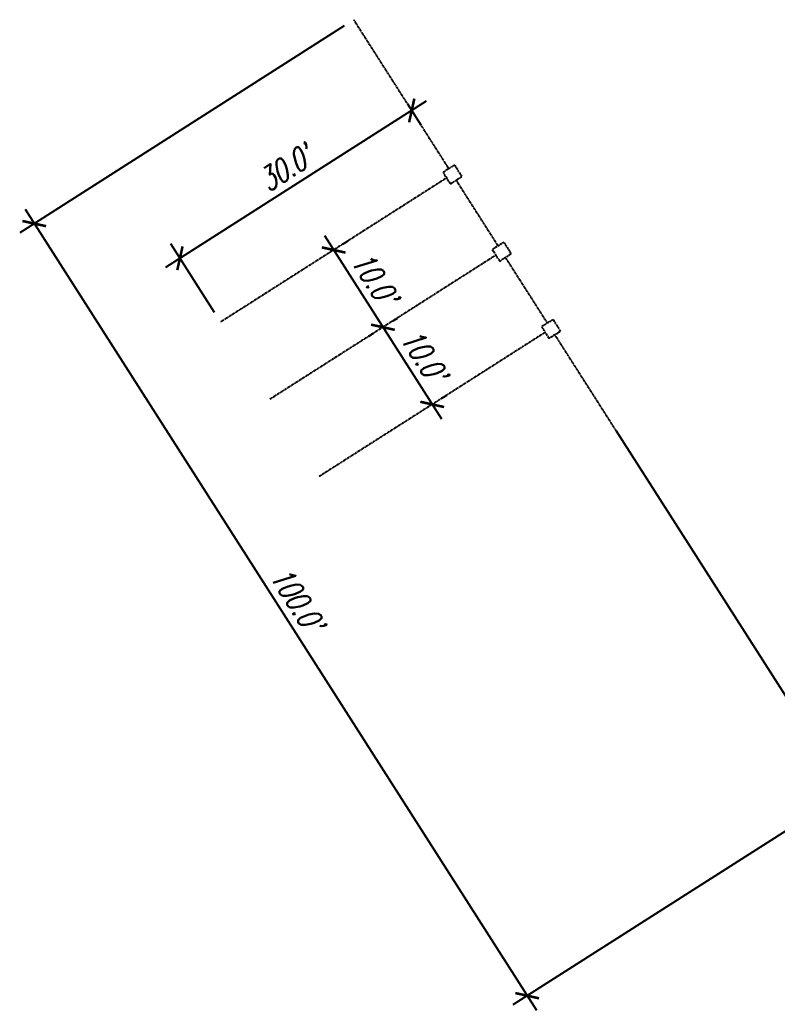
# Model space of a CAD drawing. Extents: x -13328 to 38686, y -10157 to 7853.
# Drawn here: x -9128 to -8136, y 3287 to 4585 of the extents above; entities that cross this region are included whole.
import ezdxf

# ---------------------------------------------------------------- set-up
doc = ezdxf.new("R2010")
doc.units = 0
doc.header["$LTSCALE"] = 1.5
doc.header["$MEASUREMENT"] = 0
doc.linetypes.add('CONTINOUS', pattern=[0])
doc.linetypes.add('PHANTOM', pattern=[2.5, 1.25, -0.25, 0.25, -0.25, 0.25, -0.25])
doc.layers.get('0').update_dxf_attribs({"color": 8})
doc.layers.get('DEFPOINTS').update_dxf_attribs({"color": 11})
doc.layers.add('C-Septic-exs', color=2, linetype='PHANTOM')
doc.layers.add('Layer1', color=1, linetype='Continuous')
doc.styles.add('ROMANS', font='ROMANS.shx', dxfattribs={"width": 0.7, "oblique": 15})
doc.dimstyles.new('Dim240.0', dxfattribs={"dimscale": 240, "dimtxt": 0.125, "dimasz": 0.09375, "dimexe": 0.09375, "dimexo": 0.0625, "dimgap": 0.03125, "dimtad": 1, "dimdec": 1, "dimlfac": 0.083333, "dimzin": 0, "dimdsep": 46, "dimtxsty": 'ROMANS', "dimblk1": 'ARCHTICK', "dimblk2": 'ARCHTICK', "dimsah": 1, "dimcen": 0.09375, "dimdle": 0.09375, "dimclrd": 256, "dimclre": 256, "dimclrt": 3, "dimadec": 4, "dimazin": 0, "dimtfac": 1, "dimtdec": 1, "dimtmove": 0, "dimatfit": 3, "dimldrblk": 'ARCHTICK', "dimfxl": 1, "dimtolj": 1, "dimtzin": 0, "dimarcsym": 0})

# ---------------------------------------------------------------- blocks, each defined once
blk = doc.blocks.new('_ARCHTICK')
at = {"color": 0, "linetype": 'ByBlock', "const_width": 0.15}
blk.add_lwpolyline([(-0.5, -0.5), (0.5, 0.5)], dxfattribs=at)
blk = doc.blocks.new('*D140')
at = {"layer": 'DEFPOINTS', "color": 0, "transparency": 16777216}
for p in [(-8628, 4487.5), (-8918, 4272.6), (-8864.6, 4189)]:
    blk.add_point(p, dxfattribs=at)
at = {"layer": 'Layer1', "lineweight": -2, "transparency": 16777216}
for p, q in [((-8595.5, 4478.3), (-8936.9, 4260.5)), ((-8620, 4474.9), (-8602.4, 4447.3)), ((-8872.7, 4201.7), (-8930.1, 4291.6))]:
    blk.add_line(p, q, dxfattribs=at)
at = {"layer": 'Layer1', "lineweight": -2, "transparency": 16777216, "xscale": 22.5, "yscale": 22.5, "zscale": 22.5}
for p, rotation in [((-8614.5, 4466.2), 32.53543597777967), ((-8918, 4272.6), 212.5354359777797)]:
    blk.add_blockref('_ARCHTICK', p, dxfattribs=dict(at, rotation=rotation))
at = {"layer": 'Layer1', "color": 3, "transparency": 16777216, "insert": (-8779.9, 4390.8), "char_height": 30, "attachment_point": 5, "rotation": 32.5354, "style": 'ROMANS'}
blk.add_mtext("\\A1;30.0'", dxfattribs=at)
blk = doc.blocks.new('*D141')
at = {"layer": 'DEFPOINTS', "color": 0, "transparency": 16777216}
for p in [(-8690.2, 4585), (-8065.1, 3560.4), (-8463.3, 3306.4)]:
    blk.add_point(p, dxfattribs=at)
at = {"layer": 'Layer1', "lineweight": -2, "transparency": 16777216}
for p, q in [((-8702.9, 4576.9), (-9127.6, 4305.9)), ((-9120.8, 4337), (-8451.2, 3287.4)), ((-8077.7, 3552.3), (-8482.3, 3294.3))]:
    blk.add_line(p, q, dxfattribs=at)
at = {"layer": 'Layer1', "lineweight": -2, "transparency": 16777216, "xscale": 22.5, "yscale": 22.5, "zscale": 22.5}
for p, rotation in [((-9108.7, 4318), 122.5354359777797), ((-8463.3, 3306.4), 302.5354359777796)]:
    blk.add_blockref('_ARCHTICK', p, dxfattribs=dict(at, rotation=rotation))
at = {"layer": 'Layer1', "color": 3, "transparency": 16777216, "insert": (-8764.6, 3825.8), "char_height": 30, "attachment_point": 5, "rotation": 302.5354, "style": 'ROMANS'}
blk.add_mtext("\\A1;100.0'", dxfattribs=at)
blk = doc.blocks.new('*D142')
at = {"layer": 'DEFPOINTS', "color": 0, "transparency": 16777216}
for p in [(-8716.7, 4283.4), (-8652.2, 4182.2), (-8652.2, 4182.2)]:
    blk.add_point(p, dxfattribs=at)
at = {"layer": 'Layer1', "lineweight": -2, "transparency": 16777216}
for p, q in [((-8728.8, 4302.4), (-8640.1, 4163.3)), ((-8704.1, 4291.5), (-8697.8, 4295.5)), ((-8639.6, 4190.3), (-8633.2, 4194.3))]:
    blk.add_line(p, q, dxfattribs=at)
at = {"layer": 'Layer1', "lineweight": -2, "transparency": 16777216, "xscale": 22.5, "yscale": 22.5, "zscale": 22.5}
for p, rotation in [((-8716.7, 4283.4), 122.5354359777797), ((-8652.2, 4182.2), 302.5354359777796)]:
    blk.add_blockref('_ARCHTICK', p, dxfattribs=dict(at, rotation=rotation))
at = {"layer": 'Layer1', "color": 3, "transparency": 16777216, "insert": (-8663.1, 4246.4), "char_height": 30, "attachment_point": 5, "rotation": 302.5354, "style": 'ROMANS'}
blk.add_mtext("\\A1;10.0'", dxfattribs=at)
blk = doc.blocks.new('*D143')
at = {"layer": 'DEFPOINTS', "color": 0, "transparency": 16777216}
for p in [(-8652.2, 4182.2), (-8587.7, 4081.1), (-8587.7, 4081.1)]:
    blk.add_point(p, dxfattribs=at)
at = {"layer": 'Layer1', "lineweight": -2, "transparency": 16777216}
for p, q in [((-8664.3, 4201.2), (-8575.6, 4062.1)), ((-8664.9, 4174.2), (-8671.2, 4170.1)), ((-8575, 4089.1), (-8568.7, 4093.2))]:
    blk.add_line(p, q, dxfattribs=at)
at = {"layer": 'Layer1', "lineweight": -2, "transparency": 16777216, "xscale": 22.5, "yscale": 22.5, "zscale": 22.5}
for p, rotation in [((-8652.2, 4182.2), 122.5354359777797), ((-8587.7, 4081.1), 302.5354359777796)]:
    blk.add_blockref('_ARCHTICK', p, dxfattribs=dict(at, rotation=rotation))
at = {"layer": 'Layer1', "color": 3, "transparency": 16777216, "insert": (-8598.6, 4145.3), "char_height": 30, "attachment_point": 5, "rotation": 302.5354, "style": 'ROMANS'}
blk.add_mtext("\\A1;10.0'", dxfattribs=at)

msp = doc.modelspace()

# ---------------------------------------------------------------- linework, layer by layer
at = {"layer": 'C-Septic-exs', "ltscale": 0.33}
for p, q in [((-8565.8528, 4390.0291), (-8690.225, 4584.9881)), ((-8568.8372, 4377.7486), (-8864.6491, 4189.0383)), ((-8501.3143, 4288.862), (-8556.1718, 4374.8537)), ((-8504.2987, 4276.5815), (-8800.1106, 4087.8712)), ((-8436.7758, 4187.695), (-8491.6333, 4273.6866)), ((-8439.7601, 4175.4145), (-8735.5721, 3986.7042)), ((-8346.3955, 4046.0197), (-8427.0948, 4172.5195))]:
    msp.add_line(p, q, dxfattribs=at)
at = {"layer": 'C-Septic-exs', "linetype": 'CONTINOUS', "ltscale": 0.33}
msp.add_line((-8044.8396, 3573.3173), (-8346.3955, 4046.0197), dxfattribs=at)
at = {"layer": 'C-Septic-exs', "transparency": 33554687}
for points in [[(-8563.9461, 4369.9671), (-8548.7065, 4379.5461), (-8558.2855, 4394.7856), (-8573.525, 4385.2067)], [(-8499.4075, 4268.8001), (-8484.168, 4278.379), (-8493.747, 4293.6186), (-8508.9865, 4284.0396)], [(-8434.869, 4167.633), (-8419.6295, 4177.212), (-8429.2084, 4192.4515), (-8444.448, 4182.8725)]]:
    msp.add_lwpolyline(points, close=True, dxfattribs=at)

# ---------------------------------------------------------------- dimensions: what is measured, and where the dimension line sits
at = {"layer": 'Layer1'}
for base, p1, p2, angle, override, picture, middle in [((-8463.2943, 3306.3683), (-8690.225, 4584.9881), (-8065.0731, 3560.4096), 302.535436, {"dimpost": "'"}, '*D141', (-8764.6094, 3825.8413)), ((-8917.9668, 4272.6161), (-8628.0389, 4487.5086), (-8864.6491, 4189.0383), 32.535436, {"dimpost": "'"}, '*D140', (-8779.8538, 4390.8015)), ((-8652.2046, 4182.2264), (-8716.7432, 4283.3935), (-8652.2046, 4182.2264), 302.535436, {"dimpost": "'"}, '*D142', (-8663.0963, 4246.4475)), ((-8587.6661, 4081.0593), (-8652.2046, 4182.2264), (-8587.6661, 4081.0593), 302.535436, {"dimpost": "'", "dimtmove": 1}, '*D143', (-8598.5578, 4145.2805))]:
    dim = msp.add_linear_dim(base=base, p1=p1, p2=p2, angle=angle, dimstyle='Dim240.0', override=override, dxfattribs=at)
    dim.commit()
    dim.dimension.update_dxf_attribs({"geometry": picture, "text_midpoint": middle})

doc.saveas('drawing.dxf')
